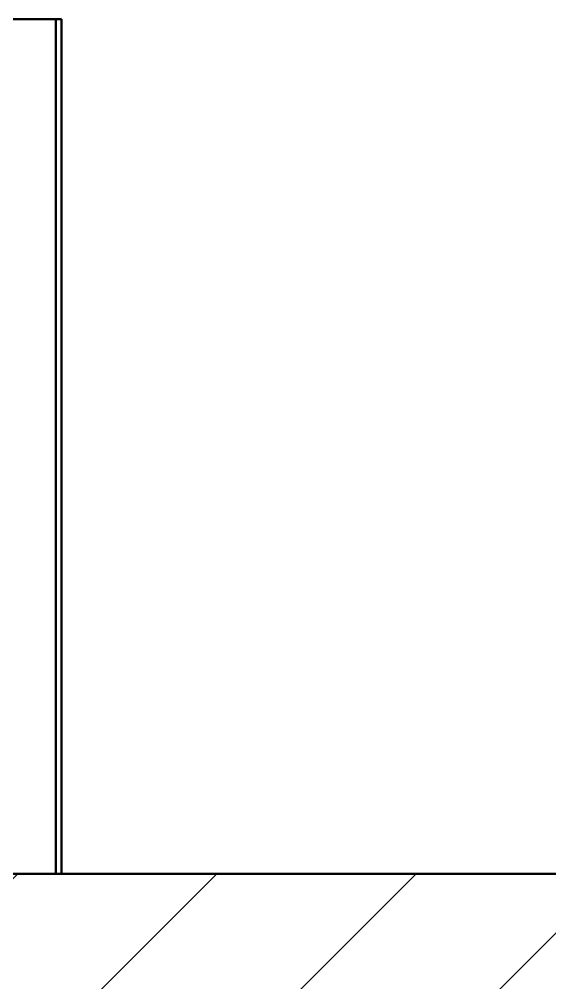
# Model space of a CAD drawing. Header units: millimetres. Extents: x 0 to 118800, y 79635 to 177025.
# Drawn here: x 32093 to 33035, y 99007 to 100718 of the extents above; entities that cross this region are included whole.
import ezdxf

# ---------------------------------------------------------------- set-up
doc = ezdxf.new("R2010")
doc.units = ezdxf.units.MM
doc.header["$LTSCALE"] = 200
for name, color, linetype, lineweight in [('AM_0', 7, 'Continuous', 50), ('AM_0N', 7, 'Continuous', 50), ('AM_8', 1, 'Continuous', 25)]:
    doc.layers.add(name, color=color, linetype=linetype, lineweight=lineweight)

# ---------------------------------------------------------------- blocks, each defined once
blk = doc.blocks.new('*U404')
at = {"layer": 'AM_0N'}
for p, q in [((32068.6, 100718.1), (32168.6, 100718.1)), ((32068.6, 99200.1), (32068.6, 100718.1)), ((32078.6, 100718.1), (32078.6, 99200.1)), ((32158.6, 100718.1), (32158.6, 99200.1)), ((32168.6, 100718.1), (32168.6, 99200.1)), ((32168.6, 99200.1), (32068.6, 99200.1))]:
    blk.add_line(p, q, dxfattribs=at)

msp = doc.modelspace()

# ---------------------------------------------------------------- hatches: boundary and pattern name
at = {"layer": 'AM_8'}
h = msp.add_hatch(dxfattribs=at)
h.set_pattern_fill('_USER', color=256, scale=250, angle=45, style=0, pattern_type=0)
h.set_pattern_definition([(45, (0, 79837.26), (-176.7767, 176.7767), [])])
edge = h.paths.add_edge_path()
edge.add_spline(control_points=[(5280.5, 97708.1), (6681.4, 96408.4), (9074.9, 94187.7), (13410.3, 97592.4), (18237.6, 94522.2), (23861.1, 98042), (30042.8, 96435.6), (35957.3, 97233), (39203.8, 98589.3), (40665.8, 99200.1)], knot_values=[0, 0, 0, 0, 4926.854057, 8417.958194, 13827.166868, 19205.216319, 26312.624204, 32099.848974, 36841.472167, 36841.472167, 36841.472167, 36841.472167], degree=3, periodic=0)
edge.add_line((40665.8, 99200.1), (20849.8, 99200.1))
edge.add_line((20849.8, 99200.1), (20849.8, 98300.1))
edge.add_line((20849.8, 98300.1), (16049.8, 98300.1))
edge.add_line((16049.8, 98300.1), (16049.8, 97708.1))
edge.add_line((16049.8, 97708.1), (5280.5, 97708.1))

# ---------------------------------------------------------------- linework, layer by layer
at = {"layer": 'AM_0'}
for p in [(16549.8, 99200.1), (16549.8, 99200.1), (16549.8, 99200.1), (16549.8, 99200.1), (30323.6, 99200.1), (30323.6, 99200.1), (30323.6, 99200.1), (30323.6, 99200.1)]:
    msp.add_line(p, (40665.8, 99200.1), dxfattribs=at)
msp.add_spline([(5280.5, 97708.1), (9567.3, 95279.7), (12842.5, 96488.5), (18183.5, 95632.3), (23373.3, 97042.5), (30477.9, 96841.1), (36222, 97546.2), (40665.8, 99200.1)], degree=3, dxfattribs=at)

# ---------------------------------------------------------------- block references
at = {"layer": 'AM_0N'}
msp.add_blockref('*U404', (0, 0), dxfattribs=at)

doc.saveas('drawing.dxf')
